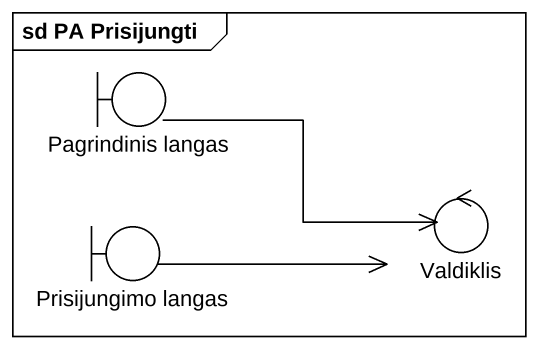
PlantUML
@startuml
mainframe sd PA Prisijungti
boundary "Pagrindinis langas" as Pagrindinis_langas
boundary "Prisijungimo langas" as Prisijungimo_langas
control Valdiklis
Pagrindinis_langas -right-> Valdiklis
Prisijungimo_langas -right-> Valdiklis
@enduml
